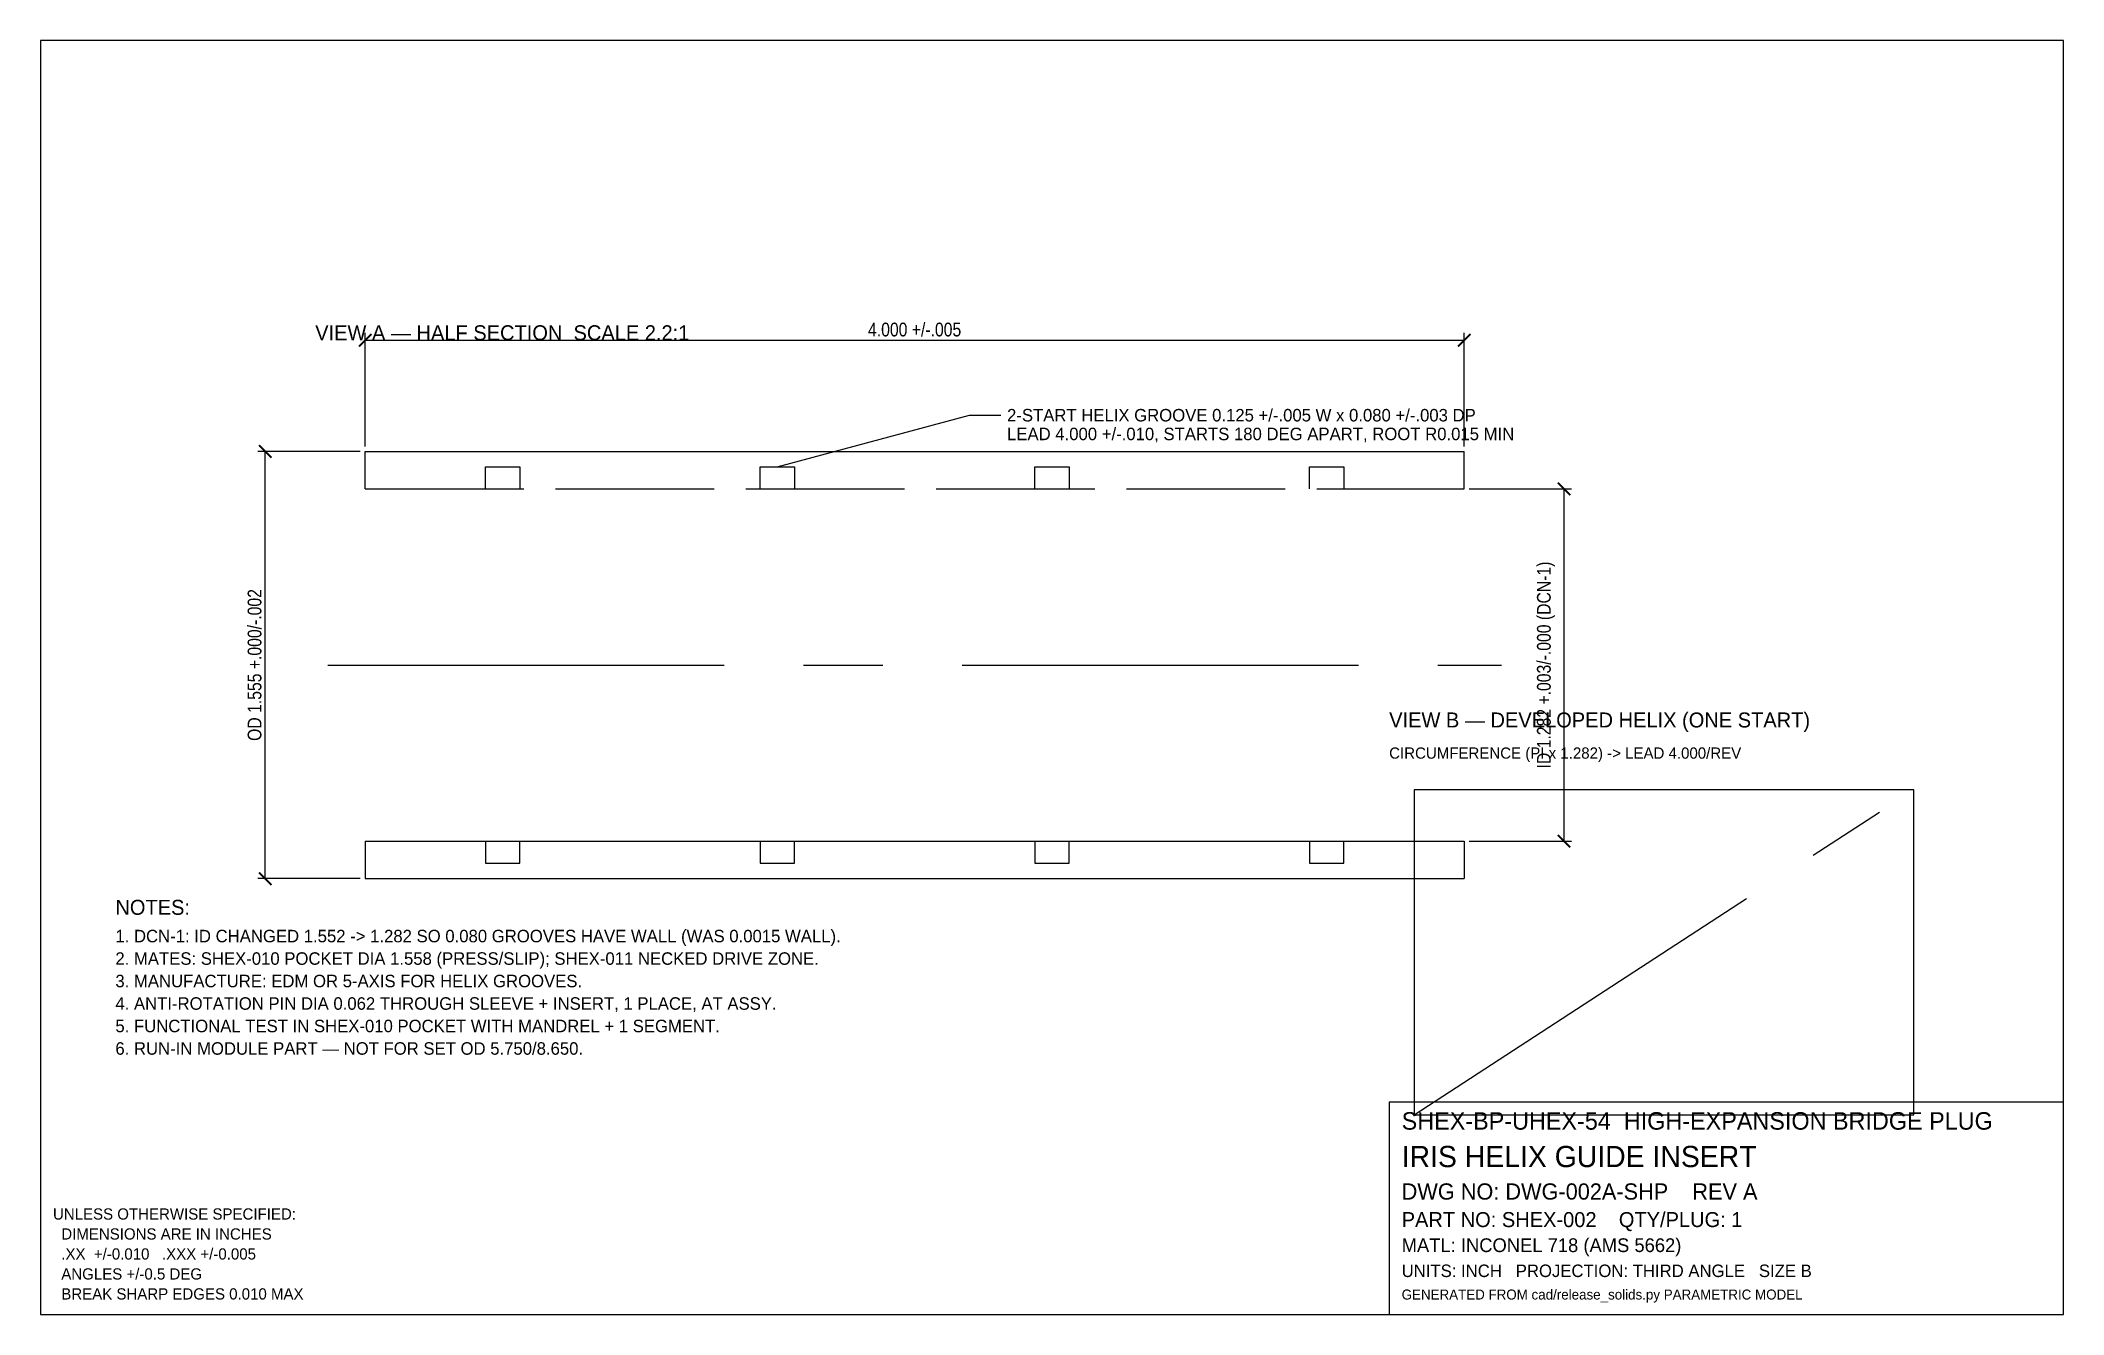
# Model space of a CAD drawing. Header units: inches. Extents: x 0.4 to 16.6, y 0.4 to 10.6.
import ezdxf

# ---------------------------------------------------------------- set-up
doc = ezdxf.new("R2010")
doc.units = ezdxf.units.IN
doc.linetypes.add('CENTER', pattern=[5.08, 3.175, -0.635, 0.635, -0.635])
doc.linetypes.add('DASHED', pattern=[1.524, 1.27, -0.254])
for name, color, linetype in [('BORDER', 7, 'CONTINUOUS'), ('CENTER', 1, 'CENTER'), ('DIM', 4, 'CONTINUOUS'), ('GEOM', 7, 'CONTINUOUS'), ('HIDDEN', 8, 'DASHED'), ('TEXT', 7, 'CONTINUOUS')]:
    doc.layers.add(name, color=color, linetype=linetype)
doc.styles.add('OpenSansCondensed-Light', font='OpenSansCondensed-Light.ttf')
doc.dimstyles.new('EZDXF', dxfattribs={"dimtxt": 0.11, "dimasz": 0.1, "dimexe": 0.06, "dimexo": 0.04, "dimgap": 0.03, "dimtad": 1, "dimdec": 3, "dimlfac": 100, "dimzin": 12, "dimdsep": 46, "dimtxsty": 'OpenSansCondensed-Light', "dimblk": 'ARCHTICK', "dimcen": 2.5, "dimazin": 3, "dimtfac": 0.5, "dimtmove": 2, "dimatfit": 3})

# ---------------------------------------------------------------- blocks, each defined once
blk = doc.blocks.new('_ARCHTICK')
at = {"color": 0, "linetype": 'BYBLOCK', "const_width": 0.15}
blk.add_lwpolyline([(-0.5, -0.5), (0.5, 0.5)], dxfattribs=at)

msp = doc.modelspace()

# ---------------------------------------------------------------- linework, layer by layer
at = {"layer": 'BORDER'}
for points in [[(0.4, 0.4), (16.6, 0.4), (16.6, 10.6), (0.4, 10.6), (0.4, 0.4)], [(11.2, 0.4), (16.6, 0.4), (16.6, 2.1), (11.2, 2.1), (11.2, 0.4)]]:
    msp.add_lwpolyline(points, dxfattribs=at)
at = {"layer": 'CENTER'}
for p, q in [((2.7, 5.6), (12.1, 5.6)), ((11.4, 2), (15.4, 4.6))]:
    msp.add_line(p, q, dxfattribs=at)
at = {"layer": 'DIM'}
msp.add_lwpolyline([(6.3, 7.1862), (7.84, 7.6), (8.09, 7.6)], dxfattribs=at)
at = {"layer": 'GEOM'}
for p, q in [((3, 7.0102), (3, 7.3105)), ((11.8, 7.0102), (11.8, 7.3105)), ((3, 4.1898), (3, 3.8895)), ((11.8, 4.1898), (11.8, 3.8895))]:
    msp.add_line(p, q, dxfattribs=at)
for points in [[(3, 7.3105), (11.8, 7.3105)], [(3.9625, 7.0102), (3.9625, 7.1862), (4.2375, 7.1862), (4.2375, 7.0102)], [(6.1625, 7.0102), (6.1625, 7.1862), (6.4375, 7.1862), (6.4375, 7.0102)], [(8.3625, 7.0102), (8.3625, 7.1862), (8.6375, 7.1862), (8.6375, 7.0102)], [(10.5625, 7.0102), (10.5625, 7.1862), (10.8375, 7.1862), (10.8375, 7.0102)], [(11.4, 2), (15.4, 2), (15.4, 4.6), (11.4, 4.6), (11.4, 2)], [(3, 4.1898), (11.8, 4.1898)], [(3.9625, 4.1898), (3.9625, 4.0138), (4.2375, 4.0138), (4.2375, 4.1898)], [(6.1625, 4.1898), (6.1625, 4.0138), (6.4375, 4.0138), (6.4375, 4.1898)], [(8.3625, 4.1898), (8.3625, 4.0138), (8.6375, 4.0138), (8.6375, 4.1898)], [(10.5625, 4.1898), (10.5625, 4.0138), (10.8375, 4.0138), (10.8375, 4.1898)], [(3, 3.8895), (11.8, 3.8895)]]:
    msp.add_lwpolyline(points, dxfattribs=at)
at = {"layer": 'HIDDEN'}
msp.add_lwpolyline([(3, 7.0102), (11.8, 7.0102)], dxfattribs=at)

# ---------------------------------------------------------------- texts
at = {"layer": 'TEXT'}
for s, height, p in [('VIEW A — HALF SECTION  SCALE 2.2:1', 0.12, (2.6, 8.2)), ('2-START HELIX GROOVE 0.125 +/-.005 W x 0.080 +/-.003 DP', 0.1, (8.14, 7.55)), ('LEAD 4.000 +/-.010, STARTS 180 DEG APART, ROOT R0.015 MIN', 0.1, (8.14, 7.4)), ('VIEW B — DEVELOPED HELIX (ONE START)', 0.12, (11.2, 5.1)), ('CIRCUMFERENCE (PI x 1.282) -> LEAD 4.000/REV', 0.09, (11.2, 4.85)), ('NOTES:', 0.12, (1, 3.6)), ('1. DCN-1: ID CHANGED 1.552 -> 1.282 SO 0.080 GROOVES HAVE WALL (WAS 0.0015 WALL).', 0.1, (1, 3.38)), ('2. MATES: SHEX-010 POCKET DIA 1.558 (PRESS/SLIP); SHEX-011 NECKED DRIVE ZONE.', 0.1, (1, 3.2)), ('3. MANUFACTURE: EDM OR 5-AXIS FOR HELIX GROOVES.', 0.1, (1, 3.02)), ('4. ANTI-ROTATION PIN DIA 0.062 THROUGH SLEEVE + INSERT, 1 PLACE, AT ASSY.', 0.1, (1, 2.84)), ('5. FUNCTIONAL TEST IN SHEX-010 POCKET WITH MANDREL + 1 SEGMENT.', 0.1, (1, 2.66)), ('6. RUN-IN MODULE PART — NOT FOR SET OD 5.750/8.650.', 0.1, (1, 2.48)), ('SHEX-BP-UHEX-54  HIGH-EXPANSION BRIDGE PLUG', 0.14, (11.3, 1.88)), ('IRIS HELIX GUIDE INSERT', 0.17, (11.3, 1.58)), ('DWG NO: DWG-002A-SHP    REV A', 0.13, (11.3, 1.32)), ('UNLESS OTHERWISE SPECIFIED:', 0.09, (0.5, 1.16)), ('PART NO: SHEX-002    QTY/PLUG: 1', 0.12, (11.3, 1.1)), ('  DIMENSIONS ARE IN INCHES', 0.09, (0.5, 1)), ('MATL: INCONEL 718 (AMS 5662)', 0.11, (11.3, 0.9)), ('  .XX  +/-0.010   .XXX +/-0.005', 0.09, (0.5, 0.84)), ('  ANGLES +/-0.5 DEG', 0.09, (0.5, 0.68)), ('UNITS: INCH   PROJECTION: THIRD ANGLE   SIZE B', 0.1, (11.3, 0.7)), ('  BREAK SHARP EDGES 0.010 MAX', 0.09, (0.5, 0.52)), ('GENERATED FROM cad/release_solids.py PARAMETRIC MODEL', 0.08, (11.3, 0.52))]:
    msp.add_text(s, height=height, dxfattribs=at).set_placement(p)

# ---------------------------------------------------------------- dimensions: what is measured, and where the dimension line sits
at = {"layer": 'DIM'}
msp.add_linear_dim(base=(3, 8.2), p1=(3, 7.3105), p2=(11.8, 7.3105), text='4.000 +/-.005', dimstyle='EZDXF', override={"dimlfac": 0.454545}, dxfattribs=at).render()
for base, p1, p2, text in [((2.2, 3.8895), (3, 3.8895), (3, 7.3105), 'OD 1.555 +.000/-.002'), ((12.6, 4.1898), (11.8, 4.1898), (11.8, 7.0102), 'ID 1.282 +.003/-.000 (DCN-1)')]:
    msp.add_linear_dim(base=base, p1=p1, p2=p2, angle=90, text=text, dimstyle='EZDXF', override={"dimlfac": 0.454545}, dxfattribs=at).render()

doc.saveas('drawing.dxf')
